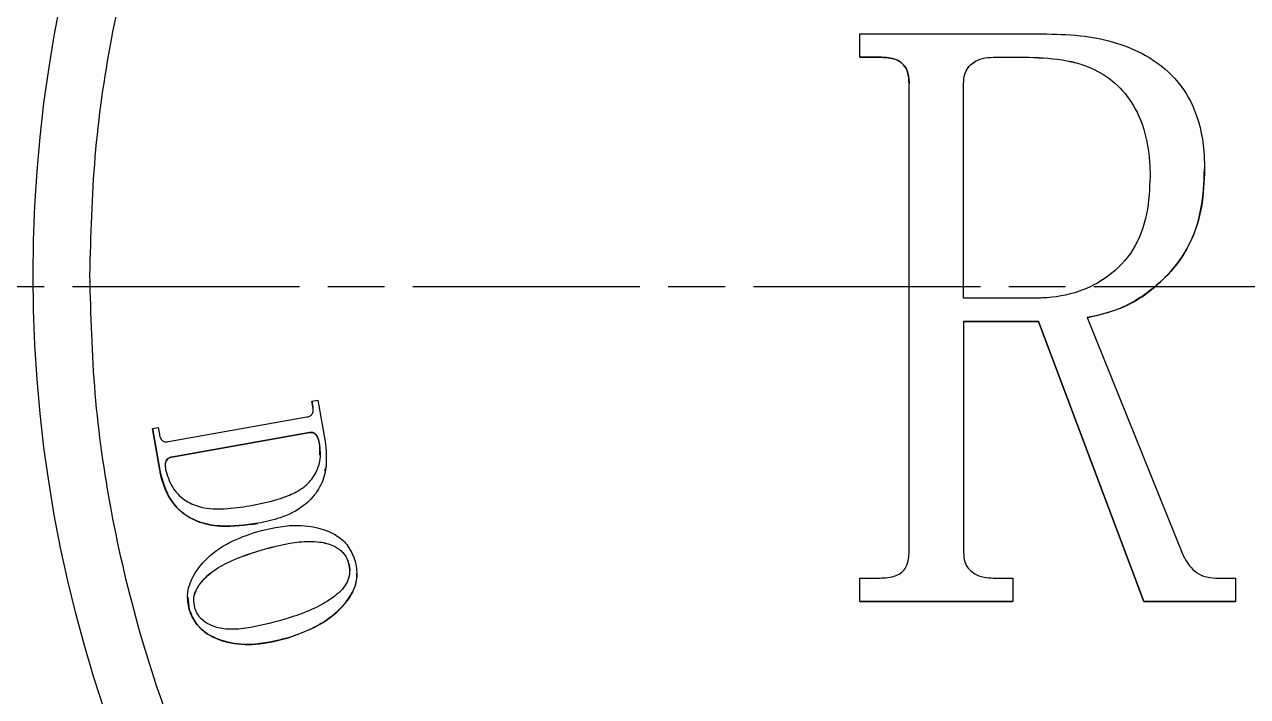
# Model space of a CAD drawing. Header units: millimetres. Extents: x 2180 to 4616, y 795 to 2518.
# Drawn here: x 3681.1 to 3745.8, y 2223.8 to 2259.3 of the extents above; entities that cross this region are included whole.
import ezdxf

# ---------------------------------------------------------------- set-up
doc = ezdxf.new("R2010")
doc.units = ezdxf.units.MM
doc.linetypes.add('AM_ISO08W050', pattern=[18, 12, -1.5, 3, -1.5])
doc.layers.add('AM_7', color=4, linetype='AM_ISO08W050', lineweight=25)

msp = doc.modelspace()

# ---------------------------------------------------------------- linework, layer by layer
at = {"color": 7, "linetype": 'Continuous', "lineweight": 25}
for p, q in [((3725.278, 2257.612), (3725.278, 2258.845)), ((3725.278, 2258.845), (3735.167, 2258.845)), ((3726.318, 2257.612), (3725.278, 2257.612)), ((3725.278, 2257.612), (3725.278, 2257.61)), ((3725.278, 2257.61), (3726.318, 2257.61)), ((3726.318, 2257.612), (3726.318, 2257.61)), ((3732.316, 2257.612), (3734.216, 2257.612)), ((3732.316, 2257.612), (3732.316, 2257.61)), ((3732.316, 2257.61), (3734.216, 2257.61)), ((3734.216, 2257.612), (3734.216, 2257.61)), ((3727.878, 2231.464), (3727.878, 2256.225)), ((3730.755, 2244.872), (3730.755, 2256.218)), ((3734.563, 2244.872), (3730.755, 2244.872)), ((3734.717, 2243.639), (3730.755, 2243.639)), ((3730.755, 2243.639), (3730.755, 2231.432)), ((3730.755, 2243.637), (3734.717, 2243.637)), ((3740.284, 2228.845), (3734.717, 2243.639)), ((3734.717, 2243.639), (3734.717, 2243.637)), ((3734.717, 2243.637), (3740.284, 2228.842)), ((3737.298, 2243.845), (3742.365, 2231.265)), ((3696.307, 2239.432), (3696.613, 2239.486)), ((3696.363, 2239.125), (3696.307, 2239.432)), ((3696.307, 2239.432), (3696.307, 2239.43)), ((3696.307, 2239.43), (3696.363, 2239.123)), ((3696.363, 2239.125), (3696.363, 2239.123)), ((3696.363, 2239.123), (3696.364, 2238.906)), ((3696.613, 2239.486), (3697.023, 2237.187)), ((3688.734, 2237.291), (3696.035, 2238.592)), ((3687.875, 2237.981), (3688.181, 2238.035)), ((3688.266, 2235.787), (3687.875, 2237.981)), ((3687.875, 2237.981), (3687.875, 2237.979)), ((3687.875, 2237.979), (3688.266, 2235.785)), ((3688.181, 2238.035), (3688.245, 2237.679)), ((3696.182, 2237.775), (3688.881, 2236.475)), ((3688.881, 2236.473), (3696.182, 2237.773)), ((3696.182, 2237.773), (3696.182, 2237.775)), ((3696.717, 2237.131), (3696.707, 2236.593)), ((3696.717, 2237.131), (3696.717, 2237.133)), ((3688.881, 2236.473), (3688.881, 2236.475)), ((3697.082, 2236.137), (3697.082, 2236.139)), ((3688.266, 2235.787), (3688.266, 2235.785)), ((3698.686, 2230.31), (3698.686, 2230.312)), ((3725.278, 2228.845), (3725.278, 2230.077)), ((3725.278, 2230.077), (3726.318, 2230.077)), ((3732.316, 2230.077), (3733.356, 2230.077)), ((3733.356, 2230.077), (3733.356, 2228.845)), ((3744.098, 2230.077), (3745.139, 2230.077)), ((3745.139, 2230.077), (3745.139, 2228.845)), ((3689.728, 2229.07), (3689.728, 2229.068)), ((3689.741, 2229.069), (3689.819, 2228.414)), ((3733.356, 2228.845), (3725.278, 2228.845)), ((3725.278, 2228.845), (3725.278, 2228.842)), ((3725.278, 2228.842), (3733.356, 2228.842)), ((3733.356, 2228.845), (3733.356, 2228.842)), ((3745.139, 2228.845), (3740.284, 2228.845)), ((3740.284, 2228.845), (3740.284, 2228.842)), ((3740.284, 2228.842), (3745.139, 2228.842)), ((3745.139, 2228.845), (3745.139, 2228.842))]:
    msp.add_line(p, q, dxfattribs=at)
msp.add_circle((3753.07, 2246.081), 71.5, dxfattribs=at)
for centre, start, end in [((3753.07, 2246.079), 190.30617, 259.69396), ((3753.147, 2245.707), 190.52799, 258.6349)]:
    msp.add_arc(centre, 80, start, end, dxfattribs=at)
for points, knots in [([(3684.57, 2246.087), (3684.625, 2248.176), (3684.735, 2252.355), (3685.645, 2258.693), (3687.131, 2265.046), (3689.305, 2271.411), (3692.135, 2277.635), (3695.649, 2283.657), (3699.803, 2289.349), (3704.547, 2294.611), (3709.808, 2299.354), (3715.5, 2303.508), (3721.523, 2307.022), (3727.746, 2309.853), (3734.112, 2312.025), (3740.464, 2313.52), (3746.803, 2314.397), (3753.07, 2314.682), (3759.337, 2314.397), (3765.676, 2313.52), (3772.029, 2312.025), (3778.394, 2309.853), (3784.618, 2307.022), (3790.64, 2303.508), (3796.332, 2299.354), (3801.593, 2294.611), (3806.337, 2289.349), (3810.491, 2283.657), (3814.005, 2277.635), (3816.836, 2271.412), (3819.01, 2265.046), (3820.496, 2258.694), (3821.406, 2252.355), (3821.515, 2248.176), (3821.57, 2246.087)], [0, 0, 0, 0, 0.0291236, 0.0582485, 0.08912, 0.1199941, 0.1519015, 0.1843128, 0.2170688, 0.25, 0.2829312, 0.3156872, 0.3480985, 0.3800059, 0.4108775, 0.4417515, 0.4708745, 0.5, 0.529123, 0.5582485, 0.58912, 0.6199941, 0.6519015, 0.6843128, 0.7170688, 0.75, 0.7829312, 0.8156872, 0.8480985, 0.8800059, 0.9108775, 0.9417515, 0.9708751, 1, 1, 1, 1]), ([(3735.167, 2258.845), (3735.835, 2258.824), (3737.07, 2258.788), (3738.837, 2258.411), (3740.5, 2257.731), (3742.019, 2256.563), (3743.165, 2254.684), (3743.473, 2252.964), (3743.491, 2251.916), (3743.495, 2251.704)], [0, 0, 0, 0, 0.160365, 0.296332, 0.431737, 0.589347, 0.747826, 0.949128, 1, 1, 1, 1]), ([(3727.878, 2256.225), (3727.869, 2256.428), (3727.853, 2256.752), (3727.655, 2257.156), (3727.394, 2257.402), (3726.94, 2257.592), (3726.573, 2257.603), (3726.318, 2257.612)], [0, 0, 0, 0, 0.250411, 0.398556, 0.54744, 0.686236, 1, 1, 1, 1]), ([(3726.318, 2257.61), (3726.565, 2257.602), (3726.934, 2257.59), (3727.395, 2257.403), (3727.657, 2257.151), (3727.837, 2256.779), (3727.873, 2256.459), (3727.878, 2256.254), (3727.878, 2256.223)], [0, 0, 0, 0, 0.304676, 0.455037, 0.606549, 0.74539, 0.96037, 1, 1, 1, 1]), ([(3730.755, 2256.218), (3730.765, 2256.387), (3730.783, 2256.685), (3730.976, 2257.076), (3731.302, 2257.373), (3731.763, 2257.579), (3732.128, 2257.601), (3732.316, 2257.612)], [0, 0, 0, 0, 0.212555, 0.375218, 0.538546, 0.763737, 1, 1, 1, 1]), ([(3730.755, 2256.216), (3730.765, 2256.385), (3730.783, 2256.683), (3730.976, 2257.074), (3731.302, 2257.371), (3731.763, 2257.577), (3732.128, 2257.599), (3732.316, 2257.61)], [0, 0, 0, 0, 0.212555, 0.375218, 0.538546, 0.763737, 1, 1, 1, 1]), ([(3734.216, 2257.612), (3734.886, 2257.583), (3736.231, 2257.527), (3738.039, 2256.897), (3739.359, 2255.744), (3740.283, 2254.144), (3740.59, 2252.598), (3740.613, 2251.577), (3740.618, 2251.332)], [0, 0, 0, 0, 0.196061, 0.394111, 0.547436, 0.700125, 0.928087, 1, 1, 1, 1]), ([(3734.216, 2257.61), (3734.886, 2257.581), (3736.231, 2257.525), (3738.039, 2256.895), (3739.359, 2255.741), (3740.283, 2254.142), (3740.59, 2252.596), (3740.613, 2251.575), (3740.618, 2251.33)], [0, 0, 0, 0, 0.1960612, 0.3941112, 0.5474359, 0.700125, 0.9280873, 1, 1, 1, 1]), ([(3740.618, 2251.332), (3740.588, 2250.662), (3740.527, 2249.317), (3739.844, 2247.386), (3738.496, 2245.988), (3736.812, 2245.118), (3735.464, 2244.892), (3734.686, 2244.875), (3734.563, 2244.872)], [0, 0, 0, 0, 0.200351, 0.402646, 0.59747, 0.766762, 0.96323, 1, 1, 1, 1]), ([(3743.495, 2251.704), (3743.468, 2251.036), (3743.408, 2249.515), (3742.624, 2247.231), (3740.913, 2245.371), (3739.064, 2244.225), (3737.785, 2243.949), (3737.298, 2243.845)], [0, 0, 0, 0, 0.183074, 0.416875, 0.642834, 0.864166, 1, 1, 1, 1]), ([(3737.298, 2243.842), (3737.956, 2243.999), (3739.431, 2244.351), (3741.274, 2245.696), (3742.715, 2247.487), (3743.404, 2249.568), (3743.465, 2250.995), (3743.495, 2251.702)], [0, 0, 0, 0, 0.184054, 0.41238, 0.609428, 0.80635, 1, 1, 1, 1]), ([(3821.57, 2246.087), (3821.515, 2243.998), (3821.405, 2239.82), (3820.496, 2233.481), (3819.01, 2227.129), (3816.836, 2220.763), (3814.005, 2214.54), (3810.491, 2208.517), (3806.337, 2202.826), (3801.593, 2197.564), (3796.332, 2192.821), (3790.64, 2188.667), (3784.618, 2185.153), (3778.394, 2182.321), (3772.029, 2180.15), (3765.676, 2178.655), (3759.338, 2177.778), (3753.07, 2177.492), (3746.803, 2177.778), (3740.464, 2178.655), (3734.112, 2180.15), (3727.746, 2182.321), (3721.523, 2185.153), (3715.5, 2188.667), (3709.808, 2192.821), (3704.547, 2197.564), (3699.803, 2202.826), (3695.649, 2208.517), (3692.135, 2214.54), (3689.305, 2220.763), (3687.131, 2227.129), (3685.645, 2233.481), (3684.735, 2239.82), (3684.625, 2243.998), (3684.57, 2246.087)], [0, 0, 0, 0, 0.029124, 0.058248, 0.08912, 0.119994, 0.151902, 0.184313, 0.217069, 0.25, 0.282931, 0.315687, 0.348098, 0.380006, 0.410878, 0.441752, 0.470875, 0.5, 0.529123, 0.558248, 0.58912, 0.619994, 0.651902, 0.684313, 0.717069, 0.75, 0.782931, 0.815687, 0.848098, 0.880006, 0.910878, 0.941752, 0.970875, 1, 1, 1, 1]), ([(3696.035, 2238.592), (3696.107, 2238.61), (3696.212, 2238.637), (3696.317, 2238.731), (3696.369, 2238.832), (3696.383, 2238.968), (3696.37, 2239.07), (3696.363, 2239.125)], [0, 0, 0, 0, 0.3039299, 0.4394116, 0.5752405, 0.7665382, 1, 1, 1, 1]), ([(3696.717, 2237.133), (3696.699, 2237.223), (3696.662, 2237.402), (3696.567, 2237.61), (3696.448, 2237.725), (3696.353, 2237.776), (3696.262, 2237.784), (3696.205, 2237.778), (3696.182, 2237.775)], [0, 0, 0, 0, 0.2921955, 0.5874478, 0.7122589, 0.8180509, 0.9240716, 1, 1, 1, 1]), ([(3696.182, 2237.773), (3696.228, 2237.778), (3696.31, 2237.786), (3696.431, 2237.738), (3696.543, 2237.635), (3696.655, 2237.429), (3696.693, 2237.247), (3696.717, 2237.131)], [0, 0, 0, 0, 0.146677, 0.259785, 0.406359, 0.624533, 1, 1, 1, 1]), ([(3688.245, 2237.679), (3688.263, 2237.593), (3688.289, 2237.472), (3688.384, 2237.349), (3688.479, 2237.294), (3688.599, 2237.274), (3688.688, 2237.286), (3688.734, 2237.291)], [0, 0, 0, 0, 0.35696, 0.506296, 0.628832, 0.807113, 1, 1, 1, 1]), ([(3693.18, 2233.924), (3693.839, 2234.061), (3694.792, 2234.259), (3695.884, 2234.842), (3696.452, 2235.442), (3696.748, 2236.142), (3696.778, 2236.729), (3696.73, 2237.046), (3696.717, 2237.133)], [0, 0, 0, 0, 0.371772, 0.537551, 0.679482, 0.821953, 0.950737, 1, 1, 1, 1]), ([(3697.023, 2237.187), (3697.068, 2236.654), (3697.141, 2235.771), (3696.629, 2234.627), (3695.822, 2233.775), (3694.702, 2233.237), (3693.852, 2233.055), (3693.456, 2232.971)], [0, 0, 0, 0, 0.251835, 0.417408, 0.583236, 0.805839, 1, 1, 1, 1]), ([(3688.881, 2236.475), (3688.83, 2236.462), (3688.743, 2236.44), (3688.64, 2236.346), (3688.572, 2236.218), (3688.547, 2236.04), (3688.563, 2235.911), (3688.572, 2235.841)], [0, 0, 0, 0, 0.193467, 0.335879, 0.508687, 0.733966, 1, 1, 1, 1]), ([(3688.566, 2236.103), (3688.565, 2236.118), (3688.562, 2236.176), (3688.601, 2236.273), (3688.667, 2236.376), (3688.768, 2236.445), (3688.841, 2236.463), (3688.881, 2236.473)], [0, 0, 0, 0, 0.082416, 0.326896, 0.572311, 0.772655, 1, 1, 1, 1]), ([(3688.572, 2235.841), (3688.666, 2235.511), (3688.846, 2234.881), (3689.523, 2234.188), (3690.539, 2233.719), (3691.807, 2233.716), (3692.742, 2233.858), (3693.18, 2233.924)], [0, 0, 0, 0, 0.179595, 0.343759, 0.495827, 0.763697, 1, 1, 1, 1]), ([(3696.991, 2235.754), (3697.038, 2235.873), (3697.088, 2235.998), (3697.08, 2236.13), (3697.079, 2236.137)], [0, 0, 0, 0, 0.945411, 1, 1, 1, 1]), ([(3693.456, 2232.971), (3692.788, 2232.88), (3691.726, 2232.736), (3690.333, 2232.989), (3689.398, 2233.513), (3688.687, 2234.358), (3688.388, 2235.176), (3688.285, 2235.691), (3688.266, 2235.787)], [0, 0, 0, 0, 0.298114, 0.474394, 0.620068, 0.765882, 0.956507, 1, 1, 1, 1]), ([(3688.266, 2235.785), (3688.384, 2235.312), (3688.584, 2234.51), (3689.315, 2233.581), (3690.276, 2232.996), (3691.711, 2232.731), (3692.799, 2232.879), (3693.456, 2232.968)], [0, 0, 0, 0, 0.214788, 0.363839, 0.513204, 0.70643, 1, 1, 1, 1]), ([(3693.394, 2232.527), (3694.051, 2232.686), (3695.17, 2232.955), (3696.65, 2232.781), (3697.621, 2232.368), (3698.276, 2231.782), (3698.478, 2231.278), (3698.584, 2231.013)], [0, 0, 0, 0, 0.335879, 0.572344, 0.731569, 0.859032, 1, 1, 1, 1]), ([(3675.345, 2231.947), (3675.871, 2229.451), (3676.933, 2224.414), (3679.472, 2217.037), (3682.741, 2209.795), (3686.804, 2202.816), (3691.616, 2196.213), (3697.108, 2190.119), (3703.202, 2184.627), (3709.805, 2179.815), (3716.784, 2175.753), (3724.026, 2172.483), (3731.403, 2169.944), (3736.44, 2168.882), (3738.937, 2168.356)], [0, 0, 0, 0, 0.079959, 0.161371, 0.244142, 0.328893, 0.414217, 0.5, 0.585778, 0.671102, 0.755858, 0.838624, 0.920039, 1, 1, 1, 1]), ([(3689.819, 2228.417), (3689.768, 2228.701), (3689.67, 2229.248), (3689.983, 2230.173), (3690.696, 2231.151), (3691.903, 2232.018), (3692.902, 2232.359), (3693.394, 2232.527)], [0, 0, 0, 0, 0.1423228, 0.273484, 0.4736487, 0.7406336, 1, 1, 1, 1]), ([(3693.677, 2231.576), (3694.326, 2231.749), (3695.321, 2232.014), (3696.611, 2232.036), (3697.375, 2231.848), (3697.882, 2231.536), (3698.133, 2231.201), (3698.21, 2230.976), (3698.233, 2230.909)], [0, 0, 0, 0, 0.397346, 0.609831, 0.759517, 0.858592, 0.95839, 1, 1, 1, 1]), ([(3693.677, 2231.574), (3694.326, 2231.746), (3695.321, 2232.012), (3696.611, 2232.034), (3697.375, 2231.846), (3697.882, 2231.534), (3698.133, 2231.199), (3698.21, 2230.973), (3698.233, 2230.907)], [0, 0, 0, 0, 0.3973458, 0.609831, 0.7595167, 0.8585918, 0.95839, 1, 1, 1, 1]), ([(3690.119, 2228.507), (3690.089, 2228.676), (3690.029, 2229.006), (3690.22, 2229.552), (3690.679, 2230.168), (3691.825, 2230.982), (3692.928, 2231.336), (3693.677, 2231.576)], [0, 0, 0, 0, 0.098439, 0.192959, 0.327087, 0.54288, 1, 1, 1, 1]), ([(3690.077, 2228.964), (3690.075, 2228.979), (3690.056, 2229.155), (3690.236, 2229.549), (3690.671, 2230.166), (3691.83, 2230.98), (3692.93, 2231.333), (3693.677, 2231.574)], [0, 0, 0, 0, 0.009569, 0.113407, 0.260756, 0.49782, 1, 1, 1, 1]), ([(3726.318, 2230.077), (3726.616, 2230.089), (3727.033, 2230.106), (3727.505, 2230.367), (3727.748, 2230.677), (3727.867, 2231.062), (3727.875, 2231.339), (3727.878, 2231.464)], [0, 0, 0, 0, 0.364031, 0.510061, 0.655864, 0.843841, 1, 1, 1, 1]), ([(3730.755, 2231.432), (3730.766, 2231.263), (3730.785, 2230.966), (3730.99, 2230.584), (3731.338, 2230.28), (3731.802, 2230.097), (3732.16, 2230.084), (3732.316, 2230.077)], [0, 0, 0, 0, 0.21541, 0.378382, 0.541893, 0.800389, 1, 1, 1, 1]), ([(3698.233, 2230.909), (3698.269, 2230.744), (3698.337, 2230.428), (3698.233, 2229.955), (3697.936, 2229.461), (3696.968, 2228.656), (3695.815, 2228.189), (3694.901, 2227.909), (3694.773, 2227.87)], [0, 0, 0, 0, 0.099013, 0.188639, 0.277978, 0.435263, 0.920804, 1, 1, 1, 1]), ([(3698.584, 2231.013), (3698.64, 2230.731), (3698.752, 2230.163), (3698.473, 2229.255), (3697.712, 2228.28), (3696.534, 2227.43), (3695.514, 2227.076), (3695.056, 2226.918)], [0, 0, 0, 0, 0.14267, 0.2869, 0.459199, 0.757548, 1, 1, 1, 1]), ([(3698.233, 2230.907), (3698.284, 2230.74), (3698.336, 2230.571), (3698.301, 2230.404), (3698.301, 2230.402)], [0, 0, 0, 0, 0.986511, 1, 1, 1, 1]), ([(3742.365, 2231.265), (3742.536, 2230.966), (3742.8, 2230.504), (3743.472, 2230.133), (3743.878, 2230.097), (3744.098, 2230.077)], [0, 0, 0, 0, 0.454509, 0.703285, 1, 1, 1, 1]), ([(3695.056, 2226.916), (3695.69, 2227.149), (3696.792, 2227.554), (3697.94, 2228.515), (3698.506, 2229.378), (3698.707, 2229.962), (3698.672, 2230.258), (3698.666, 2230.308)], [0, 0, 0, 0, 0.382287, 0.665266, 0.83077, 0.971293, 1, 1, 1, 1]), ([(3695.056, 2226.918), (3694.402, 2226.757), (3693.288, 2226.484), (3691.787, 2226.64), (3690.8, 2227.067), (3690.125, 2227.657), (3689.923, 2228.158), (3689.819, 2228.417)], [0, 0, 0, 0, 0.3332849, 0.5666872, 0.7350111, 0.8630417, 1, 1, 1, 1]), ([(3689.819, 2228.414), (3689.924, 2228.155), (3690.135, 2227.633), (3690.865, 2227.017), (3691.951, 2226.591), (3693.434, 2226.509), (3694.491, 2226.774), (3695.056, 2226.916)], [0, 0, 0, 0, 0.1376412, 0.2762501, 0.4601913, 0.7108533, 1, 1, 1, 1]), ([(3694.773, 2227.87), (3694.128, 2227.695), (3693.137, 2227.427), (3691.849, 2227.332), (3691.068, 2227.501), (3690.535, 2227.803), (3690.241, 2228.159), (3690.151, 2228.416), (3690.119, 2228.507)], [0, 0, 0, 0, 0.386905, 0.5938453, 0.741486, 0.8425466, 0.9443486, 1, 1, 1, 1])]:
    msp.add_open_spline(points, degree=3, knots=knots, dxfattribs=at)
at = {"layer": 'AM_7'}
msp.add_line((3467.647, 2245.49), (4105.864, 2245.49), dxfattribs=at)

doc.saveas('drawing.dxf')
